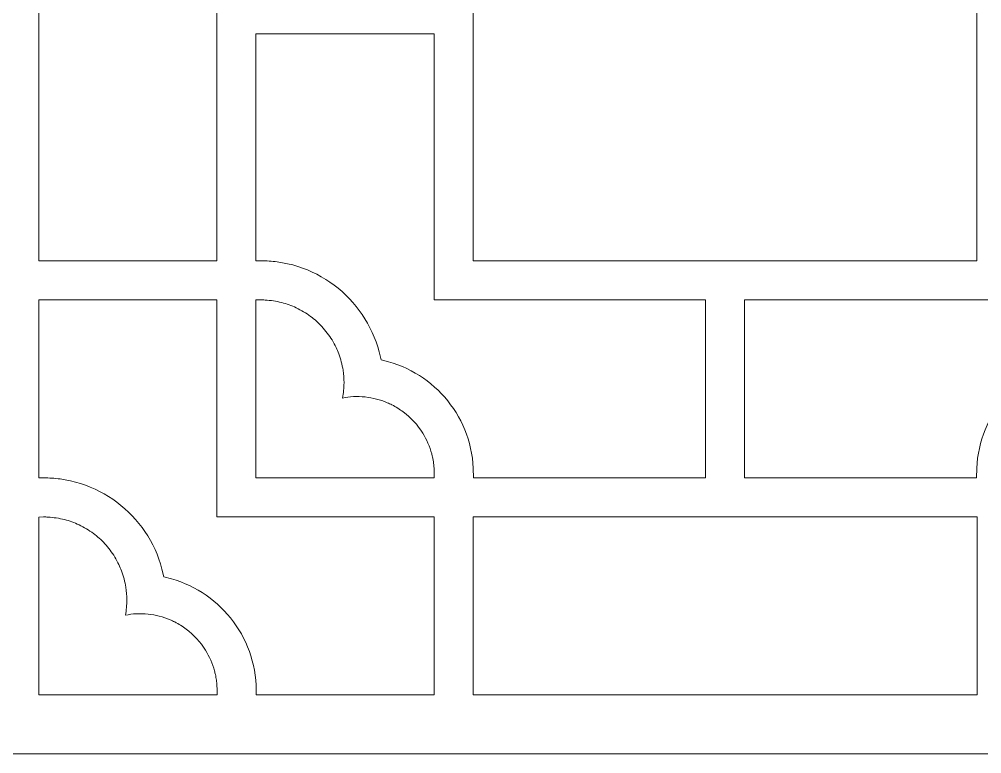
# Model space of a CAD drawing. Header units: centimetres. Extents: x -14.1 to 14.9, y -13 to 16.1.
# Drawn here: x 0.42 to 10.04, y -12.95 to -5.6 of the extents above; entities that cross this region are included whole.
import ezdxf

# ---------------------------------------------------------------- set-up
doc = ezdxf.new("R2010")
doc.units = ezdxf.units.CM
doc.header["$MEASUREMENT"] = 0
doc.layers.add('layer 1', color=7, linetype='Continuous')

msp = doc.modelspace()

# ---------------------------------------------------------------- linework, layer by layer
at = {"layer": 'layer 1', "color": 242, "lineweight": 9}
for points, knots in [([(-14.0974, -12.95474), (-14.0974, -3.27919), (-14.0974, 6.39637), (-14.0974, 16.07193), (-14.0974, 16.07193), (-14.0974, 16.07193), (14.92927, 16.07193), (14.92927, 16.07193), (14.92927, 16.07193), (14.92927, 6.39637), (14.92927, -3.27919), (14.92927, -12.95474), (14.92927, -12.95474), (14.92927, -12.95474), (-14.0974, -12.95474), (-14.0974, -12.95474)], [0, 0, 0, 0, 0.2, 0.2, 0.2, 0.2, 0.4, 0.4, 0.4, 0.4, 0.6, 0.6, 0.6, 0.6, 1, 1, 1, 1]), ([(0.61132, -3.08368), (0.61132, -3.08368), (0.61132, -8.02264), (0.61132, -8.02264), (0.61132, -8.02264), (0.61132, -8.02264), (2.39291, -8.02264), (2.39291, -8.02264), (2.39291, -8.02264), (2.39291, -8.02264), (2.39291, -3.08368), (2.39291, -3.08368), (2.39291, -3.08368), (2.39291, -3.08368), (0.61132, -3.08368), (0.61132, -3.08368)], [0, 0, 0, 0, 0.2, 0.2, 0.2, 0.2, 0.4, 0.4, 0.4, 0.4, 0.6, 0.6, 0.6, 0.6, 1, 1, 1, 1]), ([(9.99617, -8.02164), (9.99617, -8.02164), (9.99617, -3.08706), (9.99617, -3.08706), (9.99617, -3.08706), (9.99617, -3.08706), (4.95604, -3.08706), (4.95604, -3.08706), (4.95604, -3.08706), (4.95604, -3.08706), (4.95604, -8.02164), (4.95604, -8.02164), (4.95604, -8.02164), (4.95604, -8.02164), (9.99617, -8.02164), (9.99617, -8.02164)], [0, 0, 0, 0, 0.2, 0.2, 0.2, 0.2, 0.4, 0.4, 0.4, 0.4, 0.6, 0.6, 0.6, 0.6, 1, 1, 1, 1]), ([(2.83303, -8.02167), (2.88773, -8.02089), (2.94234, -8.02632), (2.99659, -8.03234), (2.99659, -8.03234), (2.99659, -8.03234), (3.0491, -8.0405), (3.0491, -8.0405), (3.0491, -8.0405), (3.0491, -8.0405), (3.10085, -8.0509), (3.10085, -8.0509), (3.10085, -8.0509), (3.10085, -8.0509), (3.15181, -8.06345), (3.15181, -8.06345), (3.15181, -8.06345), (3.15181, -8.06345), (3.2019, -8.07812), (3.2019, -8.07812), (3.2019, -8.07812), (3.2019, -8.07812), (3.2511, -8.09486), (3.2511, -8.09486), (3.2511, -8.09486), (3.2511, -8.09486), (3.29934, -8.11362), (3.29934, -8.11362), (3.29934, -8.11362), (3.29934, -8.11362), (3.34658, -8.13435), (3.34658, -8.13435), (3.34658, -8.13435), (3.34658, -8.13435), (3.39276, -8.15699), (3.39276, -8.15699), (3.39276, -8.15699), (3.39276, -8.15699), (3.43785, -8.1815), (3.43785, -8.1815), (3.43785, -8.1815), (3.43785, -8.1815), (3.48178, -8.20783), (3.48178, -8.20783), (3.48178, -8.20783), (3.48178, -8.20783), (3.5245, -8.23592), (3.5245, -8.23592), (3.5245, -8.23592), (3.5245, -8.23592), (3.56597, -8.26572), (3.56597, -8.26572), (3.56597, -8.26572), (3.56597, -8.26572), (3.60613, -8.29718), (3.60613, -8.29718), (3.60613, -8.29718), (3.60613, -8.29718), (3.64492, -8.33026), (3.64492, -8.33026), (3.64492, -8.33026), (3.64492, -8.33026), (3.6823, -8.3649), (3.6823, -8.3649), (3.6823, -8.3649), (3.6823, -8.3649), (3.71822, -8.40105), (3.71822, -8.40105), (3.71822, -8.40105), (3.71822, -8.40105), (3.75262, -8.43865), (3.75262, -8.43865), (3.75262, -8.43865), (3.75262, -8.43865), (3.78545, -8.47766), (3.78545, -8.47766), (3.78545, -8.47766), (3.78545, -8.47766), (3.81667, -8.51802), (3.81667, -8.51802), (3.81667, -8.51802), (3.81667, -8.51802), (3.84621, -8.55969), (3.84621, -8.55969), (3.84621, -8.55969), (3.84621, -8.55969), (3.87404, -8.6026), (3.87404, -8.6026), (3.87404, -8.6026), (3.87404, -8.6026), (3.90008, -8.64671), (3.90008, -8.64671), (3.90008, -8.64671), (3.90008, -8.64671), (3.92431, -8.69197), (3.92431, -8.69197), (3.92431, -8.69197), (3.92431, -8.69197), (3.94667, -8.73833), (3.94667, -8.73833), (3.94667, -8.73833), (3.94667, -8.73833), (3.9671, -8.78572), (3.9671, -8.78572), (3.9671, -8.78572), (3.9671, -8.78572), (3.98555, -8.83412), (3.98555, -8.83412), (3.98555, -8.83412), (3.98555, -8.83412), (4.00198, -8.88345), (4.00198, -8.88345), (4.00198, -8.88345), (4.00198, -8.88345), (4.01634, -8.93369), (4.01634, -8.93369), (4.01634, -8.93369), (4.01634, -8.93369), (4.03526, -9.01265), (4.03526, -9.01265), (4.03526, -9.01265), (4.03526, -9.01265), (4.11059, -9.03207), (4.11059, -9.03207), (4.11059, -9.03207), (4.11059, -9.03207), (4.15737, -9.04628), (4.15737, -9.04628), (4.15737, -9.04628), (4.15737, -9.04628), (4.20331, -9.06239), (4.20331, -9.06239), (4.20331, -9.06239), (4.20331, -9.06239), (4.24835, -9.08035), (4.24835, -9.08035), (4.24835, -9.08035), (4.24835, -9.08035), (4.29246, -9.10013), (4.29246, -9.10013), (4.29246, -9.10013), (4.29246, -9.10013), (4.3356, -9.12166), (4.3356, -9.12166), (4.3356, -9.12166), (4.3356, -9.12166), (4.37769, -9.14492), (4.37769, -9.14492), (4.37769, -9.14492), (4.37769, -9.14492), (4.41872, -9.16984), (4.41872, -9.16984), (4.41872, -9.16984), (4.41872, -9.16984), (4.45862, -9.19639), (4.45862, -9.19639), (4.45862, -9.19639), (4.45862, -9.19639), (4.49736, -9.22452), (4.49736, -9.22452), (4.49736, -9.22452), (4.49736, -9.22452), (4.53488, -9.25419), (4.53488, -9.25419), (4.53488, -9.25419), (4.53488, -9.25419), (4.57113, -9.28534), (4.57113, -9.28534), (4.57113, -9.28534), (4.57113, -9.28534), (4.60607, -9.31793), (4.60607, -9.31793), (4.60607, -9.31793), (4.60607, -9.31793), (4.63966, -9.3519), (4.63966, -9.3519), (4.63966, -9.3519), (4.63966, -9.3519), (4.67184, -9.38722), (4.67184, -9.38722), (4.67184, -9.38722), (4.67184, -9.38722), (4.70258, -9.42384), (4.70258, -9.42384), (4.70258, -9.42384), (4.70258, -9.42384), (4.7318, -9.46171), (4.7318, -9.46171), (4.7318, -9.46171), (4.7318, -9.46171), (4.75949, -9.50079), (4.75949, -9.50079), (4.75949, -9.50079), (4.75949, -9.50079), (4.78558, -9.54101), (4.78558, -9.54101), (4.78558, -9.54101), (4.78558, -9.54101), (4.81004, -9.58235), (4.81004, -9.58235), (4.81004, -9.58235), (4.81004, -9.58235), (4.8328, -9.62475), (4.8328, -9.62475), (4.8328, -9.62475), (4.8328, -9.62475), (4.85384, -9.66816), (4.85384, -9.66816), (4.85384, -9.66816), (4.85384, -9.66816), (4.8731, -9.71254), (4.8731, -9.71254), (4.8731, -9.71254), (4.8731, -9.71254), (4.89054, -9.75784), (4.89054, -9.75784), (4.89054, -9.75784), (4.89054, -9.75784), (4.90611, -9.80402), (4.90611, -9.80402), (4.90611, -9.80402), (4.90611, -9.80402), (4.91977, -9.85103), (4.91977, -9.85103), (4.91977, -9.85103), (4.91977, -9.85103), (4.93146, -9.89884), (4.93146, -9.89884), (4.93146, -9.89884), (4.93146, -9.89884), (4.94115, -9.94737), (4.94115, -9.94737), (4.94115, -9.94737), (4.94115, -9.94737), (4.94878, -9.99661), (4.94878, -9.99661), (4.94878, -9.99661), (4.94878, -9.99661), (4.95432, -10.04651), (4.95432, -10.04651), (4.95432, -10.04651), (4.95432, -10.04651), (4.95771, -10.09701), (4.95771, -10.09701), (4.95771, -10.09701), (4.95771, -10.09701), (4.95999, -10.194), (4.95999, -10.194), (4.95999, -10.194), (4.95999, -10.194), (7.28072, -10.194), (7.28072, -10.194), (7.28072, -10.194), (7.28072, -10.194), (7.28072, -8.41241), (7.28072, -8.41241), (7.28072, -8.41241), (7.28072, -8.41241), (4.56527, -8.41241), (4.56527, -8.41241), (4.56527, -8.41241), (4.56527, -8.41241), (4.56527, -5.74973), (4.56527, -5.74973), (4.56527, -5.74973), (4.56527, -5.74973), (2.78368, -5.74973), (2.78368, -5.74973), (2.78368, -5.74973), (2.78368, -5.74973), (2.78368, -8.02198), (2.78368, -8.02198), (2.78368, -8.02198), (2.80012, -8.02189), (2.81661, -8.02198), (2.83303, -8.02167)], [0, 0, 0, 0, 0.0142857, 0.0142857, 0.0142857, 0.0142857, 0.0285714, 0.0285714, 0.0285714, 0.0285714, 0.0428571, 0.0428571, 0.0428571, 0.0428571, 0.0571429, 0.0571429, 0.0571429, 0.0571429, 0.0714286, 0.0714286, 0.0714286, 0.0714286, 0.0857143, 0.0857143, 0.0857143, 0.0857143, 0.1, 0.1, 0.1, 0.1, 0.1142857, 0.1142857, 0.1142857, 0.1142857, 0.1285714, 0.1285714, 0.1285714, 0.1285714, 0.1428571, 0.1428571, 0.1428571, 0.1428571, 0.1571429, 0.1571429, 0.1571429, 0.1571429, 0.1714286, 0.1714286, 0.1714286, 0.1714286, 0.1857143, 0.1857143, 0.1857143, 0.1857143, 0.2, 0.2, 0.2, 0.2, 0.2142857, 0.2142857, 0.2142857, 0.2142857, 0.2285714, 0.2285714, 0.2285714, 0.2285714, 0.2428571, 0.2428571, 0.2428571, 0.2428571, 0.2571429, 0.2571429, 0.2571429, 0.2571429, 0.2714286, 0.2714286, 0.2714286, 0.2714286, 0.2857143, 0.2857143, 0.2857143, 0.2857143, 0.3, 0.3, 0.3, 0.3, 0.3142857, 0.3142857, 0.3142857, 0.3142857, 0.3285714, 0.3285714, 0.3285714, 0.3285714, 0.3428571, 0.3428571, 0.3428571, 0.3428571, 0.3571429, 0.3571429, 0.3571429, 0.3571429, 0.3714286, 0.3714286, 0.3714286, 0.3714286, 0.3857143, 0.3857143, 0.3857143, 0.3857143, 0.4, 0.4, 0.4, 0.4, 0.4142857, 0.4142857, 0.4142857, 0.4142857, 0.4285714, 0.4285714, 0.4285714, 0.4285714, 0.4428571, 0.4428571, 0.4428571, 0.4428571, 0.4571429, 0.4571429, 0.4571429, 0.4571429, 0.4714286, 0.4714286, 0.4714286, 0.4714286, 0.4857143, 0.4857143, 0.4857143, 0.4857143, 0.5, 0.5, 0.5, 0.5, 0.5142857, 0.5142857, 0.5142857, 0.5142857, 0.5285714, 0.5285714, 0.5285714, 0.5285714, 0.5428571, 0.5428571, 0.5428571, 0.5428571, 0.5571429, 0.5571429, 0.5571429, 0.5571429, 0.5714286, 0.5714286, 0.5714286, 0.5714286, 0.5857143, 0.5857143, 0.5857143, 0.5857143, 0.6, 0.6, 0.6, 0.6, 0.6142857, 0.6142857, 0.6142857, 0.6142857, 0.6285714, 0.6285714, 0.6285714, 0.6285714, 0.6428571, 0.6428571, 0.6428571, 0.6428571, 0.6571429, 0.6571429, 0.6571429, 0.6571429, 0.6714286, 0.6714286, 0.6714286, 0.6714286, 0.6857143, 0.6857143, 0.6857143, 0.6857143, 0.7, 0.7, 0.7, 0.7, 0.7142857, 0.7142857, 0.7142857, 0.7142857, 0.7285714, 0.7285714, 0.7285714, 0.7285714, 0.7428571, 0.7428571, 0.7428571, 0.7428571, 0.7571429, 0.7571429, 0.7571429, 0.7571429, 0.7714286, 0.7714286, 0.7714286, 0.7714286, 0.7857143, 0.7857143, 0.7857143, 0.7857143, 0.8, 0.8, 0.8, 0.8, 0.8142857, 0.8142857, 0.8142857, 0.8142857, 0.8285714, 0.8285714, 0.8285714, 0.8285714, 0.8428571, 0.8428571, 0.8428571, 0.8428571, 0.8571429, 0.8571429, 0.8571429, 0.8571429, 0.8714286, 0.8714286, 0.8714286, 0.8714286, 0.8857143, 0.8857143, 0.8857143, 0.8857143, 0.9, 0.9, 0.9, 0.9, 0.9142857, 0.9142857, 0.9142857, 0.9142857, 0.9285714, 0.9285714, 0.9285714, 0.9285714, 0.9428571, 0.9428571, 0.9428571, 0.9428571, 0.9571429, 0.9571429, 0.9571429, 0.9571429, 0.9714286, 0.9714286, 0.9714286, 0.9714286, 1, 1, 1, 1]), ([(10.38694, -5.74973), (10.38694, -5.74973), (10.38694, -8.41241), (10.38694, -8.41241), (10.38694, -8.41241), (10.38694, -8.41241), (7.67149, -8.41241), (7.67149, -8.41241), (7.67149, -8.41241), (7.67149, -8.41241), (7.67149, -10.194), (7.67149, -10.194), (7.67149, -10.194), (7.67149, -10.194), (9.99222, -10.194), (9.99222, -10.194), (9.99222, -10.194), (9.99222, -10.194), (9.99449, -10.09701), (9.99449, -10.09701), (9.99449, -10.09701), (9.99449, -10.09701), (9.99788, -10.0465), (9.99788, -10.0465), (9.99788, -10.0465), (9.99788, -10.0465), (10.00342, -9.99661), (10.00342, -9.99661), (10.00342, -9.99661), (10.00342, -9.99661), (10.01105, -9.94737), (10.01105, -9.94737), (10.01105, -9.94737), (10.01105, -9.94737), (10.02074, -9.89884), (10.02074, -9.89884), (10.02074, -9.89884), (10.02074, -9.89884), (10.03243, -9.85104), (10.03243, -9.85104), (10.03243, -9.85104), (10.03243, -9.85104), (10.04609, -9.80402), (10.04609, -9.80402), (10.04609, -9.80402), (10.04609, -9.80402), (10.06166, -9.75784), (10.06166, -9.75784), (10.06166, -9.75784), (10.06166, -9.75784), (10.07909, -9.71254), (10.07909, -9.71254), (10.07909, -9.71254), (10.07909, -9.71254), (10.09836, -9.66816), (10.09836, -9.66816), (10.09836, -9.66816), (10.09836, -9.66816), (10.11939, -9.62475), (10.11939, -9.62475), (10.11939, -9.62475), (10.11939, -9.62475), (10.14216, -9.58235), (10.14216, -9.58235), (10.14216, -9.58235), (10.14216, -9.58235), (10.16662, -9.54101), (10.16662, -9.54101), (10.16662, -9.54101), (10.16662, -9.54101), (10.19271, -9.50079), (10.19271, -9.50079), (10.19271, -9.50079), (10.19271, -9.50079), (10.2204, -9.46171), (10.2204, -9.46171), (10.2204, -9.46171), (10.2204, -9.46171), (10.24963, -9.42384), (10.24963, -9.42384), (10.24963, -9.42384), (10.24963, -9.42384), (10.28036, -9.38722), (10.28036, -9.38722), (10.28036, -9.38722), (10.28036, -9.38722), (10.31254, -9.3519), (10.31254, -9.3519), (10.31254, -9.3519), (10.31254, -9.3519), (10.34612, -9.31793), (10.34612, -9.31793), (10.34612, -9.31793), (10.34612, -9.31793), (10.38107, -9.28534), (10.38107, -9.28534), (10.38107, -9.28534), (10.38107, -9.28534), (10.41732, -9.25419), (10.41732, -9.25419), (10.41732, -9.25419), (10.41732, -9.25419), (10.45484, -9.22452), (10.45484, -9.22452), (10.45484, -9.22452), (10.45484, -9.22452), (10.49358, -9.1964), (10.49358, -9.1964), (10.49358, -9.1964), (10.49358, -9.1964), (10.53348, -9.16984), (10.53348, -9.16984), (10.53348, -9.16984), (10.53348, -9.16984), (10.5745, -9.14492), (10.5745, -9.14492), (10.5745, -9.14492), (10.5745, -9.14492), (10.61661, -9.12166), (10.61661, -9.12166), (10.61661, -9.12166), (10.61661, -9.12166), (10.65974, -9.10013), (10.65974, -9.10013), (10.65974, -9.10013), (10.65974, -9.10013), (10.70385, -9.08035), (10.70385, -9.08035), (10.70385, -9.08035), (10.70385, -9.08035), (10.74889, -9.06239), (10.74889, -9.06239), (10.74889, -9.06239), (10.74889, -9.06239), (10.79483, -9.04628), (10.79483, -9.04628), (10.79483, -9.04628), (10.79483, -9.04628), (10.84161, -9.03207), (10.84161, -9.03207), (10.84161, -9.03207), (10.84161, -9.03207), (10.91695, -9.01265), (10.91695, -9.01265), (10.91695, -9.01265), (10.91695, -9.01265), (10.93586, -8.93369), (10.93586, -8.93369), (10.93586, -8.93369), (10.93586, -8.93369), (10.95022, -8.88345), (10.95022, -8.88345), (10.95022, -8.88345), (10.95022, -8.88345), (10.96665, -8.83412), (10.96665, -8.83412), (10.96665, -8.83412), (10.96665, -8.83412), (10.9851, -8.78572), (10.9851, -8.78572), (10.9851, -8.78572), (10.9851, -8.78572), (11.00554, -8.73833), (11.00554, -8.73833), (11.00554, -8.73833), (11.00554, -8.73833), (11.02789, -8.69197), (11.02789, -8.69197), (11.02789, -8.69197), (11.02789, -8.69197), (11.05212, -8.64671), (11.05212, -8.64671), (11.05212, -8.64671), (11.05212, -8.64671), (11.07817, -8.6026), (11.07817, -8.6026), (11.07817, -8.6026), (11.07817, -8.6026), (11.10599, -8.55969), (11.10599, -8.55969), (11.10599, -8.55969), (11.10599, -8.55969), (11.13553, -8.51802), (11.13553, -8.51802), (11.13553, -8.51802), (11.13553, -8.51802), (11.16675, -8.47766), (11.16675, -8.47766), (11.16675, -8.47766), (11.16675, -8.47766), (11.19958, -8.43865), (11.19958, -8.43865), (11.19958, -8.43865), (11.19958, -8.43865), (11.23398, -8.40105), (11.23398, -8.40105), (11.23398, -8.40105), (11.23398, -8.40105), (11.2699, -8.3649), (11.2699, -8.3649), (11.2699, -8.3649), (11.2699, -8.3649), (11.30728, -8.33027), (11.30728, -8.33027), (11.30728, -8.33027), (11.30728, -8.33027), (11.34608, -8.29718), (11.34608, -8.29718), (11.34608, -8.29718), (11.34608, -8.29718), (11.38623, -8.26572), (11.38623, -8.26572), (11.38623, -8.26572), (11.38623, -8.26572), (11.42769, -8.23592), (11.42769, -8.23592), (11.42769, -8.23592), (11.42769, -8.23592), (11.47042, -8.20783), (11.47042, -8.20783), (11.47042, -8.20783), (11.47042, -8.20783), (11.51435, -8.1815), (11.51435, -8.1815), (11.51435, -8.1815), (11.51435, -8.1815), (11.55943, -8.15699), (11.55943, -8.15699), (11.55943, -8.15699), (11.55943, -8.15699), (11.60562, -8.13435), (11.60562, -8.13435), (11.60562, -8.13435), (11.60562, -8.13435), (11.65286, -8.11362), (11.65286, -8.11362), (11.65286, -8.11362), (11.65286, -8.11362), (11.70111, -8.09486), (11.70111, -8.09486), (11.70111, -8.09486), (11.70111, -8.09486), (11.7503, -8.07812), (11.7503, -8.07812), (11.7503, -8.07812), (11.7503, -8.07812), (11.80039, -8.06345), (11.80039, -8.06345), (11.80039, -8.06345), (11.80039, -8.06345), (11.85134, -8.0509), (11.85134, -8.0509), (11.85134, -8.0509), (11.85134, -8.0509), (11.9031, -8.0405), (11.9031, -8.0405), (11.9031, -8.0405), (11.9031, -8.0405), (11.95561, -8.03234), (11.95561, -8.03234), (11.95561, -8.03234), (12.01079, -8.02622), (12.06584, -8.02112), (12.12147, -8.02171), (12.12147, -8.02171), (12.12147, -8.02171), (12.16853, -8.02198), (12.16853, -8.02198), (12.16853, -8.02198), (12.16853, -8.02198), (12.16853, -5.74973), (12.16853, -5.74973), (12.16853, -5.74973), (12.16853, -5.74973), (10.38694, -5.74973), (10.38694, -5.74973)], [0, 0, 0, 0, 0.0142857, 0.0142857, 0.0142857, 0.0142857, 0.0285714, 0.0285714, 0.0285714, 0.0285714, 0.0428571, 0.0428571, 0.0428571, 0.0428571, 0.0571429, 0.0571429, 0.0571429, 0.0571429, 0.0714286, 0.0714286, 0.0714286, 0.0714286, 0.0857143, 0.0857143, 0.0857143, 0.0857143, 0.1, 0.1, 0.1, 0.1, 0.1142857, 0.1142857, 0.1142857, 0.1142857, 0.1285714, 0.1285714, 0.1285714, 0.1285714, 0.1428571, 0.1428571, 0.1428571, 0.1428571, 0.1571429, 0.1571429, 0.1571429, 0.1571429, 0.1714286, 0.1714286, 0.1714286, 0.1714286, 0.1857143, 0.1857143, 0.1857143, 0.1857143, 0.2, 0.2, 0.2, 0.2, 0.2142857, 0.2142857, 0.2142857, 0.2142857, 0.2285714, 0.2285714, 0.2285714, 0.2285714, 0.2428571, 0.2428571, 0.2428571, 0.2428571, 0.2571429, 0.2571429, 0.2571429, 0.2571429, 0.2714286, 0.2714286, 0.2714286, 0.2714286, 0.2857143, 0.2857143, 0.2857143, 0.2857143, 0.3, 0.3, 0.3, 0.3, 0.3142857, 0.3142857, 0.3142857, 0.3142857, 0.3285714, 0.3285714, 0.3285714, 0.3285714, 0.3428571, 0.3428571, 0.3428571, 0.3428571, 0.3571429, 0.3571429, 0.3571429, 0.3571429, 0.3714286, 0.3714286, 0.3714286, 0.3714286, 0.3857143, 0.3857143, 0.3857143, 0.3857143, 0.4, 0.4, 0.4, 0.4, 0.4142857, 0.4142857, 0.4142857, 0.4142857, 0.4285714, 0.4285714, 0.4285714, 0.4285714, 0.4428571, 0.4428571, 0.4428571, 0.4428571, 0.4571429, 0.4571429, 0.4571429, 0.4571429, 0.4714286, 0.4714286, 0.4714286, 0.4714286, 0.4857143, 0.4857143, 0.4857143, 0.4857143, 0.5, 0.5, 0.5, 0.5, 0.5142857, 0.5142857, 0.5142857, 0.5142857, 0.5285714, 0.5285714, 0.5285714, 0.5285714, 0.5428571, 0.5428571, 0.5428571, 0.5428571, 0.5571429, 0.5571429, 0.5571429, 0.5571429, 0.5714286, 0.5714286, 0.5714286, 0.5714286, 0.5857143, 0.5857143, 0.5857143, 0.5857143, 0.6, 0.6, 0.6, 0.6, 0.6142857, 0.6142857, 0.6142857, 0.6142857, 0.6285714, 0.6285714, 0.6285714, 0.6285714, 0.6428571, 0.6428571, 0.6428571, 0.6428571, 0.6571429, 0.6571429, 0.6571429, 0.6571429, 0.6714286, 0.6714286, 0.6714286, 0.6714286, 0.6857143, 0.6857143, 0.6857143, 0.6857143, 0.7, 0.7, 0.7, 0.7, 0.7142857, 0.7142857, 0.7142857, 0.7142857, 0.7285714, 0.7285714, 0.7285714, 0.7285714, 0.7428571, 0.7428571, 0.7428571, 0.7428571, 0.7571429, 0.7571429, 0.7571429, 0.7571429, 0.7714286, 0.7714286, 0.7714286, 0.7714286, 0.7857143, 0.7857143, 0.7857143, 0.7857143, 0.8, 0.8, 0.8, 0.8, 0.8142857, 0.8142857, 0.8142857, 0.8142857, 0.8285714, 0.8285714, 0.8285714, 0.8285714, 0.8428571, 0.8428571, 0.8428571, 0.8428571, 0.8571429, 0.8571429, 0.8571429, 0.8571429, 0.8714286, 0.8714286, 0.8714286, 0.8714286, 0.8857143, 0.8857143, 0.8857143, 0.8857143, 0.9, 0.9, 0.9, 0.9, 0.9142857, 0.9142857, 0.9142857, 0.9142857, 0.9285714, 0.9285714, 0.9285714, 0.9285714, 0.9428571, 0.9428571, 0.9428571, 0.9428571, 0.9571429, 0.9571429, 0.9571429, 0.9571429, 0.9714286, 0.9714286, 0.9714286, 0.9714286, 1, 1, 1, 1]), ([(0.66067, -10.19403), (0.71537, -10.19325), (0.76998, -10.19868), (0.82423, -10.2047), (0.82423, -10.2047), (0.82423, -10.2047), (0.87674, -10.21286), (0.87674, -10.21286), (0.87674, -10.21286), (0.87674, -10.21286), (0.92849, -10.22326), (0.92849, -10.22326), (0.92849, -10.22326), (0.92849, -10.22326), (0.97945, -10.23581), (0.97945, -10.23581), (0.97945, -10.23581), (0.97945, -10.23581), (1.02954, -10.25048), (1.02954, -10.25048), (1.02954, -10.25048), (1.02954, -10.25048), (1.07874, -10.26722), (1.07874, -10.26722), (1.07874, -10.26722), (1.07874, -10.26722), (1.12698, -10.28598), (1.12698, -10.28598), (1.12698, -10.28598), (1.12698, -10.28598), (1.17422, -10.30671), (1.17422, -10.30671), (1.17422, -10.30671), (1.17422, -10.30671), (1.2204, -10.32935), (1.2204, -10.32935), (1.2204, -10.32935), (1.2204, -10.32935), (1.26549, -10.35386), (1.26549, -10.35386), (1.26549, -10.35386), (1.26549, -10.35386), (1.30942, -10.38019), (1.30942, -10.38019), (1.30942, -10.38019), (1.30942, -10.38019), (1.35214, -10.40828), (1.35214, -10.40828), (1.35214, -10.40828), (1.35214, -10.40828), (1.39361, -10.43808), (1.39361, -10.43808), (1.39361, -10.43808), (1.39361, -10.43808), (1.43377, -10.46954), (1.43377, -10.46954), (1.43377, -10.46954), (1.43377, -10.46954), (1.47256, -10.50262), (1.47256, -10.50262), (1.47256, -10.50262), (1.47256, -10.50262), (1.50994, -10.53726), (1.50994, -10.53726), (1.50994, -10.53726), (1.50994, -10.53726), (1.54586, -10.57341), (1.54586, -10.57341), (1.54586, -10.57341), (1.54586, -10.57341), (1.58026, -10.61101), (1.58026, -10.61101), (1.58026, -10.61101), (1.58026, -10.61101), (1.61309, -10.65002), (1.61309, -10.65002), (1.61309, -10.65002), (1.61309, -10.65002), (1.64431, -10.69038), (1.64431, -10.69038), (1.64431, -10.69038), (1.64431, -10.69038), (1.67385, -10.73205), (1.67385, -10.73205), (1.67385, -10.73205), (1.67385, -10.73205), (1.70168, -10.77496), (1.70168, -10.77496), (1.70168, -10.77496), (1.70168, -10.77496), (1.72772, -10.81907), (1.72772, -10.81907), (1.72772, -10.81907), (1.72772, -10.81907), (1.75195, -10.86433), (1.75195, -10.86433), (1.75195, -10.86433), (1.75195, -10.86433), (1.77431, -10.91069), (1.77431, -10.91069), (1.77431, -10.91069), (1.77431, -10.91069), (1.79474, -10.95808), (1.79474, -10.95808), (1.79474, -10.95808), (1.79474, -10.95808), (1.81319, -11.00648), (1.81319, -11.00648), (1.81319, -11.00648), (1.81319, -11.00648), (1.82962, -11.05581), (1.82962, -11.05581), (1.82962, -11.05581), (1.82962, -11.05581), (1.84398, -11.10605), (1.84398, -11.10605), (1.84398, -11.10605), (1.84398, -11.10605), (1.8629, -11.18501), (1.8629, -11.18501), (1.8629, -11.18501), (1.8629, -11.18501), (1.93823, -11.20443), (1.93823, -11.20443), (1.93823, -11.20443), (1.93823, -11.20443), (1.98501, -11.21864), (1.98501, -11.21864), (1.98501, -11.21864), (1.98501, -11.21864), (2.03095, -11.23475), (2.03095, -11.23475), (2.03095, -11.23475), (2.03095, -11.23475), (2.07599, -11.25271), (2.07599, -11.25271), (2.07599, -11.25271), (2.07599, -11.25271), (2.1201, -11.27249), (2.1201, -11.27249), (2.1201, -11.27249), (2.1201, -11.27249), (2.16323, -11.29402), (2.16323, -11.29402), (2.16323, -11.29402), (2.16323, -11.29402), (2.20533, -11.31728), (2.20533, -11.31728), (2.20533, -11.31728), (2.20533, -11.31728), (2.24636, -11.3422), (2.24636, -11.3422), (2.24636, -11.3422), (2.24636, -11.3422), (2.28626, -11.36875), (2.28626, -11.36875), (2.28626, -11.36875), (2.28626, -11.36875), (2.325, -11.39688), (2.325, -11.39688), (2.325, -11.39688), (2.325, -11.39688), (2.36252, -11.42655), (2.36252, -11.42655), (2.36252, -11.42655), (2.36252, -11.42655), (2.39877, -11.45769), (2.39877, -11.45769), (2.39877, -11.45769), (2.39877, -11.45769), (2.43371, -11.49029), (2.43371, -11.49029), (2.43371, -11.49029), (2.43371, -11.49029), (2.4673, -11.52426), (2.4673, -11.52426), (2.4673, -11.52426), (2.4673, -11.52426), (2.49948, -11.55958), (2.49948, -11.55958), (2.49948, -11.55958), (2.49948, -11.55958), (2.53022, -11.5962), (2.53022, -11.5962), (2.53022, -11.5962), (2.53022, -11.5962), (2.55944, -11.63407), (2.55944, -11.63407), (2.55944, -11.63407), (2.55944, -11.63407), (2.58713, -11.67314), (2.58713, -11.67314), (2.58713, -11.67314), (2.58713, -11.67314), (2.61322, -11.71337), (2.61322, -11.71337), (2.61322, -11.71337), (2.61322, -11.71337), (2.63768, -11.75471), (2.63768, -11.75471), (2.63768, -11.75471), (2.63768, -11.75471), (2.66044, -11.7971), (2.66044, -11.7971), (2.66044, -11.7971), (2.66044, -11.7971), (2.68148, -11.84052), (2.68148, -11.84052), (2.68148, -11.84052), (2.68148, -11.84052), (2.70074, -11.8849), (2.70074, -11.8849), (2.70074, -11.8849), (2.70074, -11.8849), (2.71818, -11.9302), (2.71818, -11.9302), (2.71818, -11.9302), (2.71818, -11.9302), (2.73375, -11.97638), (2.73375, -11.97638), (2.73375, -11.97638), (2.73375, -11.97638), (2.74741, -12.02339), (2.74741, -12.02339), (2.74741, -12.02339), (2.74741, -12.02339), (2.7591, -12.0712), (2.7591, -12.0712), (2.7591, -12.0712), (2.7591, -12.0712), (2.76879, -12.11973), (2.76879, -12.11973), (2.76879, -12.11973), (2.76879, -12.11973), (2.77642, -12.16897), (2.77642, -12.16897), (2.77642, -12.16897), (2.77642, -12.16897), (2.78196, -12.21887), (2.78196, -12.21887), (2.78196, -12.21887), (2.78196, -12.21887), (2.78535, -12.26937), (2.78535, -12.26937), (2.78535, -12.26937), (2.78535, -12.26937), (2.78763, -12.36636), (2.78763, -12.36636), (2.78763, -12.36636), (2.78763, -12.36636), (4.56598, -12.36636), (4.56598, -12.36636), (4.56598, -12.36636), (4.56598, -12.36636), (4.56598, -10.58477), (4.56598, -10.58477), (4.56598, -10.58477), (4.56598, -10.58477), (2.39291, -10.58477), (2.39291, -10.58477), (2.39291, -10.58477), (2.39291, -10.58477), (2.39291, -8.4134), (2.39291, -8.4134), (2.39291, -8.4134), (2.39291, -8.4134), (0.61132, -8.4134), (0.61132, -8.4134), (0.61132, -8.4134), (0.61132, -8.4134), (0.61132, -10.19434), (0.61132, -10.19434), (0.61132, -10.19434), (0.62776, -10.19425), (0.64425, -10.19434), (0.66067, -10.19403)], [0, 0, 0, 0, 0.0142857, 0.0142857, 0.0142857, 0.0142857, 0.0285714, 0.0285714, 0.0285714, 0.0285714, 0.0428571, 0.0428571, 0.0428571, 0.0428571, 0.0571429, 0.0571429, 0.0571429, 0.0571429, 0.0714286, 0.0714286, 0.0714286, 0.0714286, 0.0857143, 0.0857143, 0.0857143, 0.0857143, 0.1, 0.1, 0.1, 0.1, 0.1142857, 0.1142857, 0.1142857, 0.1142857, 0.1285714, 0.1285714, 0.1285714, 0.1285714, 0.1428571, 0.1428571, 0.1428571, 0.1428571, 0.1571429, 0.1571429, 0.1571429, 0.1571429, 0.1714286, 0.1714286, 0.1714286, 0.1714286, 0.1857143, 0.1857143, 0.1857143, 0.1857143, 0.2, 0.2, 0.2, 0.2, 0.2142857, 0.2142857, 0.2142857, 0.2142857, 0.2285714, 0.2285714, 0.2285714, 0.2285714, 0.2428571, 0.2428571, 0.2428571, 0.2428571, 0.2571429, 0.2571429, 0.2571429, 0.2571429, 0.2714286, 0.2714286, 0.2714286, 0.2714286, 0.2857143, 0.2857143, 0.2857143, 0.2857143, 0.3, 0.3, 0.3, 0.3, 0.3142857, 0.3142857, 0.3142857, 0.3142857, 0.3285714, 0.3285714, 0.3285714, 0.3285714, 0.3428571, 0.3428571, 0.3428571, 0.3428571, 0.3571429, 0.3571429, 0.3571429, 0.3571429, 0.3714286, 0.3714286, 0.3714286, 0.3714286, 0.3857143, 0.3857143, 0.3857143, 0.3857143, 0.4, 0.4, 0.4, 0.4, 0.4142857, 0.4142857, 0.4142857, 0.4142857, 0.4285714, 0.4285714, 0.4285714, 0.4285714, 0.4428571, 0.4428571, 0.4428571, 0.4428571, 0.4571429, 0.4571429, 0.4571429, 0.4571429, 0.4714286, 0.4714286, 0.4714286, 0.4714286, 0.4857143, 0.4857143, 0.4857143, 0.4857143, 0.5, 0.5, 0.5, 0.5, 0.5142857, 0.5142857, 0.5142857, 0.5142857, 0.5285714, 0.5285714, 0.5285714, 0.5285714, 0.5428571, 0.5428571, 0.5428571, 0.5428571, 0.5571429, 0.5571429, 0.5571429, 0.5571429, 0.5714286, 0.5714286, 0.5714286, 0.5714286, 0.5857143, 0.5857143, 0.5857143, 0.5857143, 0.6, 0.6, 0.6, 0.6, 0.6142857, 0.6142857, 0.6142857, 0.6142857, 0.6285714, 0.6285714, 0.6285714, 0.6285714, 0.6428571, 0.6428571, 0.6428571, 0.6428571, 0.6571429, 0.6571429, 0.6571429, 0.6571429, 0.6714286, 0.6714286, 0.6714286, 0.6714286, 0.6857143, 0.6857143, 0.6857143, 0.6857143, 0.7, 0.7, 0.7, 0.7, 0.7142857, 0.7142857, 0.7142857, 0.7142857, 0.7285714, 0.7285714, 0.7285714, 0.7285714, 0.7428571, 0.7428571, 0.7428571, 0.7428571, 0.7571429, 0.7571429, 0.7571429, 0.7571429, 0.7714286, 0.7714286, 0.7714286, 0.7714286, 0.7857143, 0.7857143, 0.7857143, 0.7857143, 0.8, 0.8, 0.8, 0.8, 0.8142857, 0.8142857, 0.8142857, 0.8142857, 0.8285714, 0.8285714, 0.8285714, 0.8285714, 0.8428571, 0.8428571, 0.8428571, 0.8428571, 0.8571429, 0.8571429, 0.8571429, 0.8571429, 0.8714286, 0.8714286, 0.8714286, 0.8714286, 0.8857143, 0.8857143, 0.8857143, 0.8857143, 0.9, 0.9, 0.9, 0.9, 0.9142857, 0.9142857, 0.9142857, 0.9142857, 0.9285714, 0.9285714, 0.9285714, 0.9285714, 0.9428571, 0.9428571, 0.9428571, 0.9428571, 0.9571429, 0.9571429, 0.9571429, 0.9571429, 0.9714286, 0.9714286, 0.9714286, 0.9714286, 1, 1, 1, 1]), ([(4.54929, -9.9839), (4.547, -9.97375), (4.54457, -9.96363), (4.54202, -9.95356), (4.54202, -9.95356), (4.52325, -9.88032), (4.49073, -9.81052), (4.45203, -9.74578), (4.45203, -9.74578), (4.40162, -9.66302), (4.33437, -9.59318), (4.25762, -9.53465), (4.25762, -9.53465), (4.22179, -9.50798), (4.18426, -9.4829), (4.14414, -9.46311), (4.14414, -9.46311), (4.12881, -9.45562), (4.11333, -9.44844), (4.09768, -9.44162), (4.09768, -9.44162), (4.02729, -9.41116), (3.95276, -9.39403), (3.87686, -9.38406), (3.87686, -9.38406), (3.83734, -9.38112), (3.79798, -9.38016), (3.75834, -9.38108), (3.75834, -9.38108), (3.72203, -9.38396), (3.68616, -9.38847), (3.65036, -9.39532), (3.65036, -9.39532), (3.65928, -9.34475), (3.66386, -9.29416), (3.66531, -9.24288), (3.66531, -9.24288), (3.66414, -9.20052), (3.66099, -9.15862), (3.65573, -9.11658), (3.65573, -9.11658), (3.64542, -9.06028), (3.63121, -9.00584), (3.61189, -8.95196), (3.61189, -8.95196), (3.60405, -8.93047), (3.59543, -8.91023), (3.58547, -8.88971), (3.58547, -8.88971), (3.57287, -8.86389), (3.55938, -8.83867), (3.54511, -8.81374), (3.54511, -8.81374), (3.51454, -8.76648), (3.48113, -8.72221), (3.44354, -8.68029), (3.44354, -8.68029), (3.40928, -8.64244), (3.37054, -8.60933), (3.33054, -8.57769), (3.33054, -8.57769), (3.28451, -8.54515), (3.23699, -8.51649), (3.18639, -8.49159), (3.18639, -8.49159), (3.14005, -8.46911), (3.09123, -8.45287), (3.04178, -8.43867), (3.04178, -8.43867), (2.9867, -8.42611), (2.93177, -8.41785), (2.87536, -8.41425), (2.87536, -8.41425), (2.86051, -8.4134), (2.84526, -8.41224), (2.83038, -8.41267), (2.83038, -8.41267), (2.83038, -8.41267), (2.78368, -8.41391), (2.78368, -8.41391), (2.78368, -8.41391), (2.78368, -8.41391), (2.78368, -10.194), (2.78368, -10.194), (2.78368, -10.194), (2.78368, -10.194), (4.56747, -10.194), (4.56747, -10.194), (4.56747, -10.194), (4.56711, -10.15354), (4.56705, -10.11388), (4.56357, -10.07363), (4.56357, -10.07363), (4.56282, -10.06526), (4.56197, -10.05692), (4.56105, -10.04858), (4.56105, -10.04858), (4.55852, -10.02673), (4.55407, -10.00534), (4.54929, -9.9839)], [0, 0, 0, 0, 0.0384615, 0.0384615, 0.0384615, 0.0384615, 0.0769231, 0.0769231, 0.0769231, 0.0769231, 0.1153846, 0.1153846, 0.1153846, 0.1153846, 0.1538462, 0.1538462, 0.1538462, 0.1538462, 0.1923077, 0.1923077, 0.1923077, 0.1923077, 0.2307692, 0.2307692, 0.2307692, 0.2307692, 0.2692308, 0.2692308, 0.2692308, 0.2692308, 0.3076923, 0.3076923, 0.3076923, 0.3076923, 0.3461538, 0.3461538, 0.3461538, 0.3461538, 0.3846154, 0.3846154, 0.3846154, 0.3846154, 0.4230769, 0.4230769, 0.4230769, 0.4230769, 0.4615385, 0.4615385, 0.4615385, 0.4615385, 0.5, 0.5, 0.5, 0.5, 0.5384615, 0.5384615, 0.5384615, 0.5384615, 0.5769231, 0.5769231, 0.5769231, 0.5769231, 0.6153846, 0.6153846, 0.6153846, 0.6153846, 0.6538462, 0.6538462, 0.6538462, 0.6538462, 0.6923077, 0.6923077, 0.6923077, 0.6923077, 0.7307692, 0.7307692, 0.7307692, 0.7307692, 0.7692308, 0.7692308, 0.7692308, 0.7692308, 0.8076923, 0.8076923, 0.8076923, 0.8076923, 0.8461538, 0.8461538, 0.8461538, 0.8461538, 0.8846154, 0.8846154, 0.8846154, 0.8846154, 0.9230769, 0.9230769, 0.9230769, 0.9230769, 1, 1, 1, 1]), ([(2.37843, -12.16303), (2.3757, -12.1506), (2.37278, -12.13824), (2.36966, -12.12592), (2.36966, -12.12592), (2.3509, -12.05268), (2.31837, -11.98288), (2.27967, -11.91814), (2.27967, -11.91814), (2.22927, -11.83538), (2.16201, -11.76554), (2.08526, -11.70701), (2.08526, -11.70701), (2.04943, -11.68034), (2.0119, -11.65526), (1.97178, -11.63547), (1.97178, -11.63547), (1.95645, -11.62798), (1.94097, -11.6208), (1.92532, -11.61398), (1.92532, -11.61398), (1.85493, -11.58352), (1.7804, -11.56639), (1.70451, -11.55642), (1.70451, -11.55642), (1.66498, -11.55348), (1.62562, -11.55252), (1.58598, -11.55344), (1.58598, -11.55344), (1.54967, -11.55632), (1.5138, -11.56083), (1.478, -11.56768), (1.478, -11.56768), (1.48692, -11.51711), (1.4915, -11.46652), (1.49295, -11.41524), (1.49295, -11.41524), (1.49178, -11.37288), (1.48863, -11.33098), (1.48337, -11.28894), (1.48337, -11.28894), (1.47306, -11.23264), (1.45885, -11.1782), (1.43953, -11.12432), (1.43953, -11.12432), (1.43169, -11.10283), (1.42307, -11.08259), (1.41311, -11.06207), (1.41311, -11.06207), (1.40051, -11.03625), (1.38702, -11.01103), (1.37275, -10.9861), (1.37275, -10.9861), (1.34218, -10.93884), (1.30877, -10.89457), (1.27118, -10.85265), (1.27118, -10.85265), (1.23692, -10.8148), (1.19818, -10.78169), (1.15818, -10.75005), (1.15818, -10.75005), (1.11215, -10.71751), (1.06463, -10.68885), (1.01403, -10.66395), (1.01403, -10.66395), (0.96769, -10.64147), (0.91887, -10.62523), (0.86942, -10.61103), (0.86942, -10.61103), (0.81434, -10.59847), (0.75941, -10.59021), (0.703, -10.58661), (0.703, -10.58661), (0.68815, -10.58576), (0.67291, -10.5846), (0.65802, -10.58503), (0.65802, -10.58503), (0.65802, -10.58503), (0.61132, -10.58627), (0.61132, -10.58627), (0.61132, -10.58627), (0.61132, -10.58627), (0.61132, -12.36636), (0.61132, -12.36636), (0.61132, -12.36636), (0.61132, -12.36636), (2.39511, -12.36636), (2.39511, -12.36636), (2.39511, -12.36636), (2.39475, -12.3259), (2.39469, -12.28624), (2.39121, -12.24599), (2.39121, -12.24599), (2.39036, -12.23642), (2.38937, -12.22686), (2.38827, -12.21733), (2.38827, -12.21733), (2.3861, -12.19903), (2.3823, -12.18102), (2.37843, -12.16303)], [0, 0, 0, 0, 0.0384615, 0.0384615, 0.0384615, 0.0384615, 0.0769231, 0.0769231, 0.0769231, 0.0769231, 0.1153846, 0.1153846, 0.1153846, 0.1153846, 0.1538462, 0.1538462, 0.1538462, 0.1538462, 0.1923077, 0.1923077, 0.1923077, 0.1923077, 0.2307692, 0.2307692, 0.2307692, 0.2307692, 0.2692308, 0.2692308, 0.2692308, 0.2692308, 0.3076923, 0.3076923, 0.3076923, 0.3076923, 0.3461538, 0.3461538, 0.3461538, 0.3461538, 0.3846154, 0.3846154, 0.3846154, 0.3846154, 0.4230769, 0.4230769, 0.4230769, 0.4230769, 0.4615385, 0.4615385, 0.4615385, 0.4615385, 0.5, 0.5, 0.5, 0.5, 0.5384615, 0.5384615, 0.5384615, 0.5384615, 0.5769231, 0.5769231, 0.5769231, 0.5769231, 0.6153846, 0.6153846, 0.6153846, 0.6153846, 0.6538462, 0.6538462, 0.6538462, 0.6538462, 0.6923077, 0.6923077, 0.6923077, 0.6923077, 0.7307692, 0.7307692, 0.7307692, 0.7307692, 0.7692308, 0.7692308, 0.7692308, 0.7692308, 0.8076923, 0.8076923, 0.8076923, 0.8076923, 0.8461538, 0.8461538, 0.8461538, 0.8461538, 0.8846154, 0.8846154, 0.8846154, 0.8846154, 0.9230769, 0.9230769, 0.9230769, 0.9230769, 1, 1, 1, 1]), ([(4.95674, -12.36636), (4.95674, -12.36636), (9.99802, -12.36636), (9.99802, -12.36636), (9.99802, -12.36636), (9.99802, -12.36636), (9.99802, -10.58477), (9.99802, -10.58477), (9.99802, -10.58477), (9.99802, -10.58477), (4.95674, -10.58477), (4.95674, -10.58477), (4.95674, -10.58477), (4.95674, -10.58477), (4.95674, -12.36636), (4.95674, -12.36636)], [0, 0, 0, 0, 0.2, 0.2, 0.2, 0.2, 0.4, 0.4, 0.4, 0.4, 0.6, 0.6, 0.6, 0.6, 1, 1, 1, 1])]:
    msp.add_open_spline(points, degree=3, knots=knots, dxfattribs=at)

doc.saveas('drawing.dxf')
